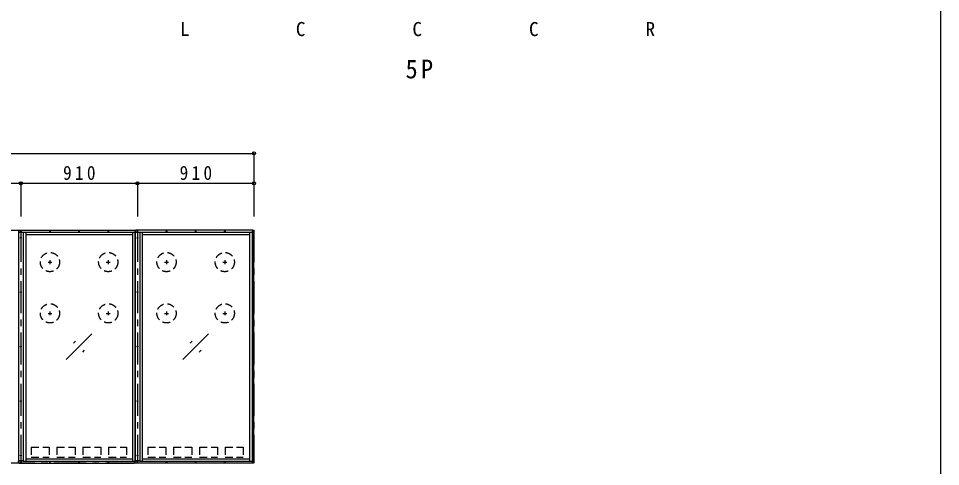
# Model space of a CAD drawing. Units: millimetres at full size, sheet at 1:50; details may follow other scales. Extents: x -8818 to 11382, y -6635 to 7415.
# Drawn here: x 4183 to 11382, y -194 to 3305 of the extents above; entities that cross this region are included whole.
import ezdxf
from ezdxf.enums import TextEntityAlignment as Align

# ---------------------------------------------------------------- set-up
doc = ezdxf.new("R2010")
doc.units = ezdxf.units.MM
doc.header["$LTSCALE"] = 50
doc.header["$PDMODE"] = 32
doc.header["$PDSIZE"] = 25
doc.linetypes.add('CHAIN1', pattern=[8, 5, -1, 1, -1])
doc.linetypes.add('DASHED1', pattern=[1.8, 1.2, -0.6])
for name, color, linetype in [('0-0', 7, 'Continuous'), ('0-2', 7, 'Continuous'), ('F-0', 2, 'Continuous')]:
    doc.layers.add(name, color=color, linetype=linetype)
doc.styles.add('ＭＳ ゴシック', font='')
doc.styles.get('ＭＳ ゴシック').set_extended_font_data('MS Gothic')

msp = doc.modelspace()

# ---------------------------------------------------------------- linework, layer by layer
at = {"layer": '0-0', "color": 4}
for p, q in [((-348.15, 2251.4), (6021.85, 2251.4)), ((6021.85, 2251.4), (6021.85, 1758.69)), ((3291.85, 2017.25), (4201.85, 2017.25)), ((4201.85, 2017.25), (4201.85, 1758.69)), ((4201.85, 2017.25), (5111.85, 2017.25)), ((5111.85, 2017.25), (5111.85, 1758.69)), ((5111.85, 2017.25), (6021.85, 2017.25)), ((5111.85, 2017.25), (5111.85, 1758.69)), ((6021.85, 2017.25), (6021.85, 1758.69)), ((4188.85, 1651.23), (4183.85, 1646.23)), ((4183.85, 1646.23), (4183.85, 1633.23)), ((4188.85, 1651.23), (5087.85, 1651.23)), ((5087.85, 1651.23), (5092.85, 1646.23)), ((5092.85, 1646.23), (5092.85, 1633.23)), ((5098.85, 1651.23), (5093.85, 1646.23)), ((5093.85, 1646.23), (5093.85, 1633.23)), ((6015.85, 1651.23), (5098.85, 1651.23)), ((6015.85, 1651.23), (6020.85, 1646.23)), ((6020.85, -161.77), (6020.85, 1646.23)), ((4556.85, 642.23), (4756.85, 842.23)), ((5466.85, 642.23), (5666.85, 842.23)), ((4614.43, 770.52), (4628.57, 784.66)), ((5524.43, 770.52), (5538.57, 784.66)), ((4685.14, 699.8), (4699.28, 713.95)), ((5595.14, 699.8), (5609.28, 713.95)), ((4183.85, -161.77), (4183.85, -148.77)), ((4183.85, -161.77), (4183.85, -148.77)), ((4183.85, -161.77), (4188.85, -166.77)), ((4183.85, -161.77), (4188.85, -166.77)), ((4188.85, -166.77), (5087.85, -166.77)), ((5087.85, -166.77), (5092.85, -161.77)), ((5092.85, -161.77), (5092.85, -148.77)), ((5093.85, -161.77), (5093.85, -148.77)), ((5093.85, -161.77), (5098.85, -166.77)), ((6015.85, -166.77), (5098.85, -166.77)), ((6015.85, -166.77), (6020.85, -161.77))]:
    msp.add_line(p, q, dxfattribs=at)
at = {"layer": '0-0', "color": 3, "linetype": 'CHAIN1'}
for p, q in [((-348.15, 1652.23), (5111.85, 1652.23)), ((4201.85, 1653.23), (4201.85, -167.77)), ((5111.85, 1653.23), (5111.85, -167.77)), ((6021.85, 1652.23), (6021.85, -167.77)), ((5111.85, -167.77), (-348.15, -167.77))]:
    msp.add_line(p, q, dxfattribs=at)
at = {"layer": '0-0'}
for p, q in [((4182.85, 1632.73), (4183.85, 1632.73)), ((4183.85, 1633.23), (4183.85, -148.77)), ((4219.85, 1633.23), (4183.85, 1633.23)), ((4183.85, 1633.23), (4183.85, -148.77)), ((4219.85, 1637.23), (4219.85, -152.77)), ((4219.85, 1637.23), (5092.85, 1637.23)), ((4239.85, 1637.23), (4239.85, -152.77)), ((4239.85, 1617.23), (5072.85, 1617.23)), ((5072.85, 1637.23), (5072.85, -152.77)), ((5092.85, 1637.23), (5092.85, -152.77)), ((5092.85, 1632.73), (5093.85, 1632.73)), ((5093.85, 1633.23), (5093.85, -148.77)), ((5129.85, 1633.23), (5093.85, 1633.23)), ((5129.85, 1637.23), (5129.85, -152.77)), ((5129.85, 1637.23), (6006.85, 1637.23)), ((5149.85, 1637.23), (5149.85, -152.77)), ((5149.85, 1617.23), (5986.85, 1617.23)), ((5986.85, 1637.23), (5986.85, -152.77)), ((6006.85, 1637.23), (6006.85, -152.77)), ((4239.85, -132.77), (5072.85, -132.77)), ((5149.85, -132.77), (5986.85, -132.77)), ((4182.85, -148.27), (4183.85, -148.27)), ((4190.37, -148.77), (4219.85, -148.77)), ((4219.85, -152.77), (5092.85, -152.77)), ((5092.85, -148.27), (5093.85, -148.27)), ((5129.85, -152.77), (6006.85, -152.77))]:
    msp.add_line(p, q, dxfattribs=at)
at = {"layer": '0-0', "color": 4, "linetype": 'CHAIN1'}
for p, q in [((4414.35, 1402.23), (4444.35, 1402.23)), ((4429.35, 1417.23), (4429.35, 1387.23)), ((4869.35, 1402.23), (4899.35, 1402.23)), ((4884.35, 1417.23), (4884.35, 1387.23)), ((5324.35, 1402.23), (5354.35, 1402.23)), ((5339.35, 1417.23), (5339.35, 1387.23)), ((5779.35, 1402.23), (5809.35, 1402.23)), ((5794.35, 1417.23), (5794.35, 1387.23)), ((4429.35, 1017.23), (4429.35, 987.23)), ((4884.35, 1017.23), (4884.35, 987.23)), ((5339.35, 1017.23), (5339.35, 987.23)), ((5794.35, 1017.23), (5794.35, 987.23)), ((4414.35, 1002.23), (4444.35, 1002.23)), ((4869.35, 1002.23), (4899.35, 1002.23)), ((5324.35, 1002.23), (5354.35, 1002.23)), ((5779.35, 1002.23), (5809.35, 1002.23))]:
    msp.add_line(p, q, dxfattribs=at)
at = {"layer": '0-0', "linetype": 'DASHED1'}
for p, q in [((4282.85, -41.77), (4422.85, -41.77)), ((4422.85, -41.77), (4422.85, -121.77)), ((4482.85, -41.77), (4626.85, -41.77)), ((4626.85, -41.77), (4626.85, -121.77)), ((4686.85, -41.77), (4686.85, -121.77)), ((4686.85, -41.77), (4826.85, -41.77)), ((4826.85, -41.77), (4826.85, -121.77)), ((4886.85, -41.77), (4886.85, -121.77)), ((4886.85, -41.77), (5026.85, -41.77)), ((5026.85, -41.77), (5026.85, -121.77)), ((5192.85, -41.77), (5332.85, -41.77)), ((5332.85, -41.77), (5332.85, -121.77)), ((5392.85, -41.77), (5536.85, -41.77)), ((5536.85, -41.77), (5536.85, -121.77)), ((5596.85, -41.77), (5596.85, -121.77)), ((5596.85, -41.77), (5736.85, -41.77)), ((5736.85, -41.77), (5736.85, -121.77)), ((5796.85, -41.77), (5796.85, -121.77)), ((4686.85, -121.77), (4826.85, -121.77)), ((4886.85, -121.77), (5026.85, -121.77)), ((5596.85, -121.77), (5736.85, -121.77)), ((5796.85, -121.77), (5936.85, -121.77))]:
    msp.add_line(p, q, dxfattribs=at)
at = {"layer": '0-0', "color": 4}
msp.add_lwpolyline([(4188.85, 1651.23), (4183.85, 1646.23), (4183.85, 1633.23)], dxfattribs=at)
at = {"layer": '0-0', "linetype": 'DASHED1'}
for points in [[(4282.85, -41.77), (4282.85, -121.77), (4422.85, -121.77)], [(4482.85, -41.77), (4482.85, -121.77), (4626.85, -121.77)], [(5192.85, -41.77), (5192.85, -121.77), (5332.85, -121.77)], [(5392.85, -41.77), (5392.85, -121.77), (5536.85, -121.77)], [(5796.85, -41.77), (5936.85, -41.77), (5936.85, -121.77)]]:
    msp.add_lwpolyline(points, dxfattribs=at)
at = {"layer": '0-0'}
for points in [[(4190.37, -148.77), (4219.85, -148.77), (4183.85, -148.77)], [(5100.37, -148.77), (5129.85, -148.77), (5093.85, -148.77)]]:
    msp.add_lwpolyline(points, close=True, dxfattribs=at)
for centre in [(4201.85, 1592.23), (5111.85, 1592.23), (4201.85, 1167.23), (5111.85, 1167.23), (4201.85, 742.23), (5111.85, 742.23), (4201.85, 317.23), (5111.85, 317.23), (4201.85, -107.77), (5111.85, -107.77)]:
    msp.add_circle(centre, 3.5, dxfattribs=at)
at = {"layer": '0-0', "color": 4}
for centre in [(4201.85, 1643.23), (4201.85, 1643.23), (4429.35, 1643.23), (4656.85, 1643.23), (4884.35, 1643.23), (5111.85, 1643.23), (5339.35, 1643.23), (5566.85, 1643.23), (5794.35, 1643.23), (6012.85, 1643.23), (6012.85, 1197.23), (6012.85, 742.23), (6012.85, 287.23), (4201.85, -158.77), (4201.85, -158.77), (4429.35, -158.77), (4656.85, -158.77), (4884.35, -158.77), (5111.85, -158.77), (5339.35, -158.77), (5566.85, -158.77), (5794.35, -158.77), (6012.85, -158.77)]:
    msp.add_circle(centre, 2.5, dxfattribs=at)
at = {"layer": '0-0', "linetype": 'DASHED1'}
for centre in [(4429.35, 1402.23), (4884.35, 1402.23), (5339.35, 1402.23), (5794.35, 1402.23), (4429.35, 1002.23), (4884.35, 1002.23), (5339.35, 1002.23), (5794.35, 1002.23)]:
    msp.add_circle(centre, 75, dxfattribs=at)
at = {"layer": '0-0', "color": 5}
for p in [(6021.85, 2251.4), (4201.85, 2017.25), (5111.85, 2017.25), (6021.85, 2017.25)]:
    msp.add_point(p, dxfattribs=at)
at = {"layer": 'F-0', "color": 5}
msp.add_line((11382.04, 7414.68), (11382.04, -6635.32), dxfattribs=at)

# ---------------------------------------------------------------- texts
at = {"layer": '0-0', "attachment_point": 7, "style": 'ＭＳ ゴシック'}
for s, insert, char_height in [('\\T1.27;\\W0.95;5P', (7205.51, 2834.05), 146.6), ('\\T1.38;\\W0.9;910', (4531.85, 2042.25), 110), ('\\T1.38;\\W0.9;910', (5441.85, 2042.25), 110)]:
    msp.add_mtext(s, dxfattribs=dict(at, insert=insert, char_height=char_height))
at = {"layer": '0-2', "style": 'ＭＳ ゴシック'}
for s, p in [('L', (5444.92, 3134.61)), ('C', (6348.92, 3133.61)), ('C', (7258.92, 3133.61)), ('C', (8168.92, 3133.61)), ('R', (9078.92, 3133.61))]:
    msp.add_text(s, height=110, dxfattribs=at).set_placement(p, align=Align.BOTTOM_LEFT)

doc.saveas('drawing.dxf')
